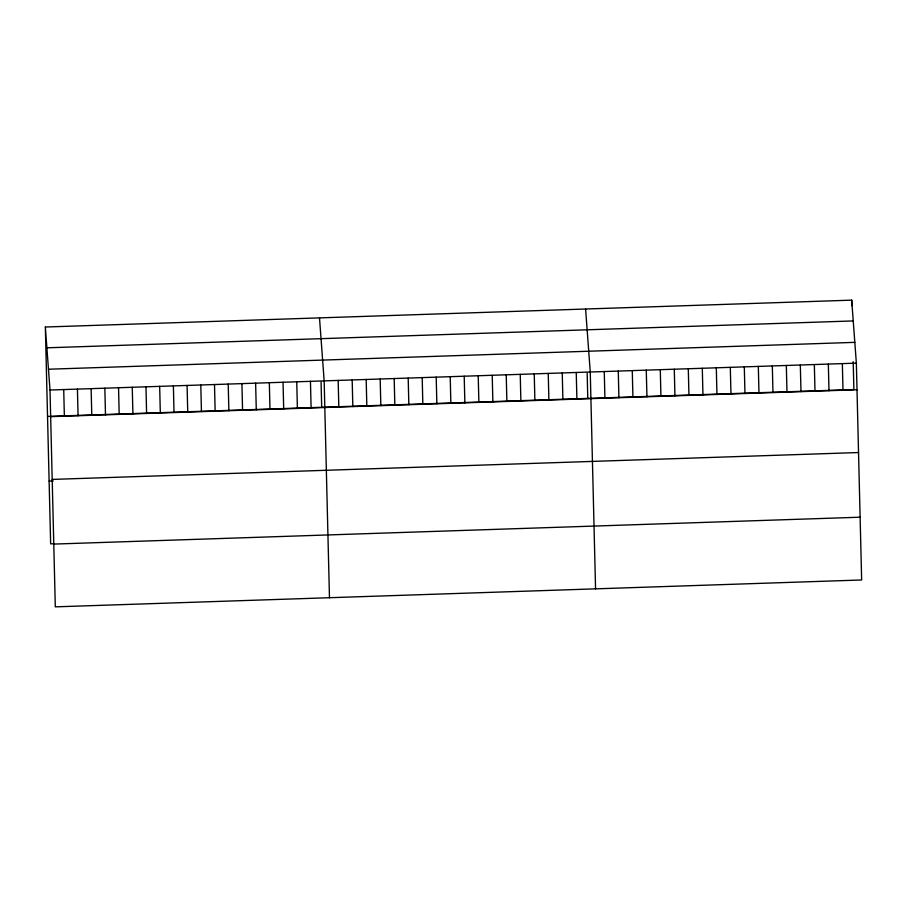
<?xml version="1.0" encoding="UTF-8"?>
<svg xmlns="http://www.w3.org/2000/svg" width="907" height="907" viewBox="0 0 907 907"><rect width="100%" height="100%" fill="white"/><g stroke="black" fill="none" stroke-linecap="round" stroke-linejoin="round"><path stroke-width="1.36" d="M45.35 327.019L851.696 300.149L856.355 363.14L861.65 579.981L55.304 606.851L50.01 390.021L45.35 327.019L50.645 543.86L53.388 543.769M46.892 347.812L853.226 320.931M48.468 369.228L854.813 342.358M50.01 390.021L856.355 363.14M47.538 416.426L853.884 389.545L853.204 361.655M50.656 416.653L857.002 389.772M52.187 479.418L858.532 452.536M49.114 481.095L53.23 480.959M53.774 544.087L860.119 517.205M585.605 309.015L590.253 372.006L595.559 588.847M319.502 317.881L324.162 380.883L329.468 597.713M851.696 300.149L851.832 305.75M842.342 363.605L843 390.237M828.34 364.07L828.987 390.713M814.339 364.546L814.985 391.178M800.325 365.011L800.983 391.643M786.324 365.476L786.981 392.107M772.322 365.94L772.968 392.572M758.32 366.405L758.966 393.048M744.307 366.882L744.964 393.513M730.305 367.346L730.963 393.978M716.303 367.811L716.949 394.443M702.301 368.276L702.948 394.908M688.288 368.741L688.946 395.373M674.286 369.206L674.933 395.849M660.285 369.682L660.931 396.314M646.272 370.147L646.929 396.778M632.27 370.612L632.927 397.243M618.268 371.076L618.914 397.708M604.266 371.541L604.912 398.173M587.169 373.31L587.781 398.411M576.251 372.482L576.897 399.114M562.249 372.947L562.896 399.579M548.247 373.412L548.894 400.044M534.234 373.877L534.892 400.509M520.233 374.342L520.879 400.973M506.231 374.806L506.877 401.45M492.218 375.283L492.875 401.914M478.216 375.747L478.873 402.379M464.214 376.212L464.86 402.844M450.212 376.677L450.858 403.309M436.199 377.142L436.857 403.785M422.197 377.618L422.843 404.25M408.195 378.083L408.842 404.715M394.182 378.548L394.84 405.18M380.18 379.013L380.838 405.644M366.179 379.477L366.825 406.109M352.177 379.942L352.823 406.585M338.164 380.418L338.821 407.05M321.078 382.176L321.69 407.288M310.455 381.337L311.101 407.969M296.748 381.79L297.394 408.433M283.041 382.255L283.687 408.887M269.334 382.709L269.98 409.34M255.627 383.162L256.273 409.794M241.92 383.627L242.566 410.259M228.213 384.08L228.859 410.712M214.505 384.534L215.152 411.166M200.787 384.987L201.445 411.631M187.08 385.452L187.738 412.084M173.373 385.906L174.031 412.538M159.666 386.359L160.324 413.002M145.959 386.824L146.617 413.456M132.252 387.278L132.91 413.909M118.545 387.731L119.191 414.363M104.838 388.196L105.484 414.828M91.131 388.65L91.777 415.281M77.424 389.103L78.07 415.735M63.717 389.557L64.363 416.2"/></g></svg>
